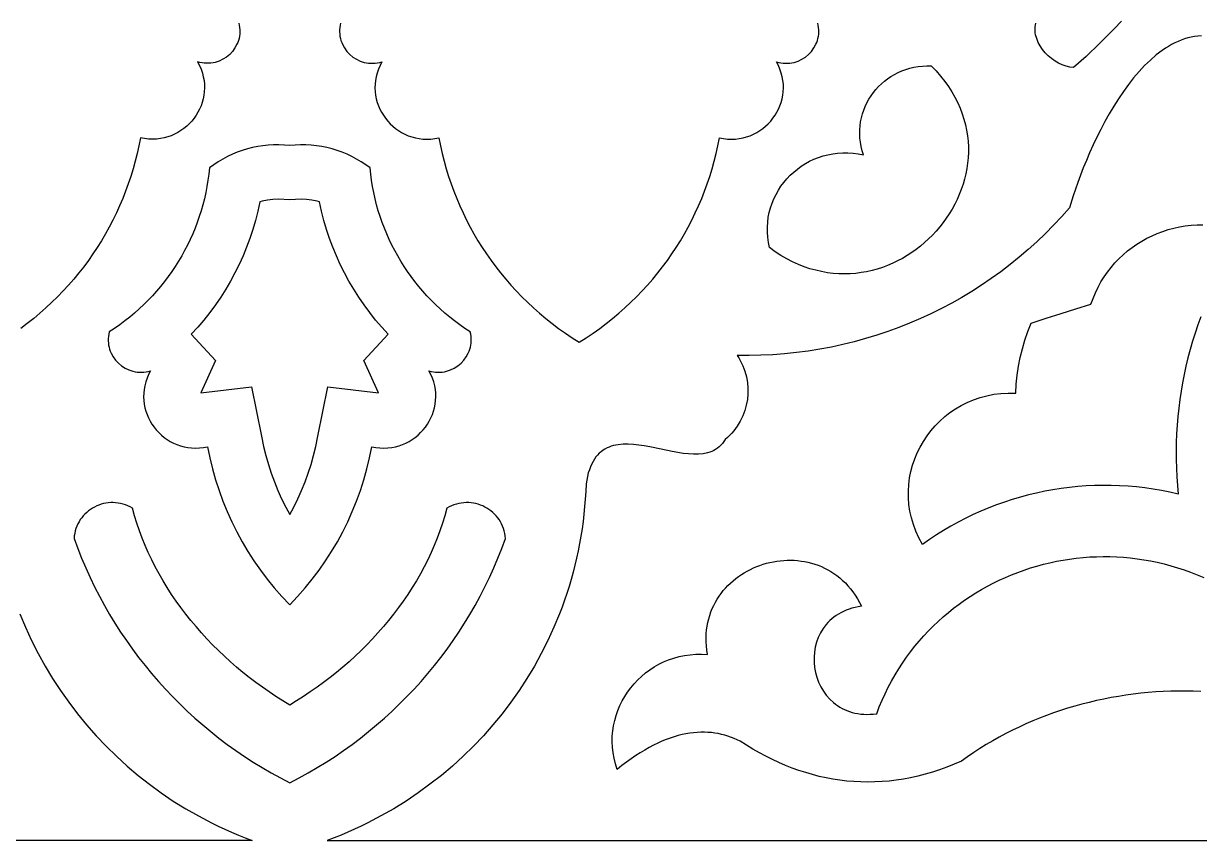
# Model space of a CAD drawing. Extents: x 50 to 3710, y -977 to -877.
# Drawn here: x 306.1 to 371.2, y -977.1 to -931.9 of the extents above; entities that cross this region are included whole.
import ezdxf

# ---------------------------------------------------------------- set-up
doc = ezdxf.new("R2010")
doc.units = 0
doc.layers.add('LAYER_1', color=18, linetype='CONTINUOUS')

msp = doc.modelspace()

# ---------------------------------------------------------------- linework, layer by layer
at = {"layer": 'LAYER_1'}
for points in [[(318.033, -931.876), (318.061, -932.002), (318.08, -932.127), (318.089, -932.251), (318.09, -932.373), (318.083, -932.493), (318.067, -932.611), (318.044, -932.726), (318.013, -932.839), (317.975, -932.949), (317.929, -933.055), (317.819, -933.257), (317.684, -933.443), (317.527, -933.61), (317.35, -933.757), (317.155, -933.881), (316.945, -933.98), (316.835, -934.019), (316.722, -934.052), (316.607, -934.077), (316.489, -934.094), (316.368, -934.104), (316.246, -934.106), (316.123, -934.099), (315.998, -934.084), (315.872, -934.06), (315.745, -934.026), (315.853, -934.23), (315.943, -934.436), (316.015, -934.643), (316.069, -934.851), (316.107, -935.058), (316.128, -935.265), (316.134, -935.47), (316.124, -935.673), (316.099, -935.873), (316.06, -936.07), (316.008, -936.263), (315.942, -936.451), (315.863, -936.634), (315.771, -936.811), (315.668, -936.981), (315.554, -937.144), (315.429, -937.299), (315.293, -937.445), (315.148, -937.582), (314.993, -937.71), (314.83, -937.826), (314.658, -937.932), (314.478, -938.026), (314.291, -938.107), (314.097, -938.175), (313.897, -938.229), (313.691, -938.269), (313.479, -938.294), (313.263, -938.303), (313.043, -938.296), (312.818, -938.271), (312.591, -938.229), (312.506, -938.662), (312.41, -939.091), (312.303, -939.517), (312.186, -939.939), (312.057, -940.357), (311.919, -940.771), (311.769, -941.18), (311.609, -941.585), (311.439, -941.986), (311.258, -942.382), (311.067, -942.772), (310.866, -943.158), (310.655, -943.538), (310.433, -943.913), (310.202, -944.282), (309.961, -944.646), (309.71, -945.003), (309.45, -945.354), (309.18, -945.699), (308.9, -946.037), (308.611, -946.369), (308.313, -946.694), (308.005, -947.012), (307.688, -947.322), (307.362, -947.625), (307.027, -947.921), (306.683, -948.209), (306.331, -948.489), (305.969, -948.761)], [(323.666, -931.876), (323.638, -932.002), (323.619, -932.127), (323.609, -932.251), (323.608, -932.373), (323.616, -932.493), (323.631, -932.611), (323.655, -932.726), (323.686, -932.839), (323.724, -932.949), (323.769, -933.055), (323.88, -933.257), (324.015, -933.443), (324.172, -933.61), (324.349, -933.757), (324.543, -933.881), (324.753, -933.98), (324.863, -934.019), (324.976, -934.052), (325.092, -934.077), (325.21, -934.094), (325.331, -934.104), (325.453, -934.106), (325.576, -934.099), (325.701, -934.084), (325.827, -934.06), (325.953, -934.026), (325.846, -934.23), (325.756, -934.436), (325.684, -934.643), (325.63, -934.851), (325.592, -935.058), (325.57, -935.265), (325.565, -935.47), (325.575, -935.673), (325.599, -935.873), (325.638, -936.07), (325.691, -936.263), (325.757, -936.451), (325.836, -936.634), (325.927, -936.811), (326.03, -936.981), (326.145, -937.144), (326.27, -937.299), (326.406, -937.445), (326.551, -937.582), (326.706, -937.71), (326.869, -937.826), (327.041, -937.932), (327.221, -938.026), (327.408, -938.107), (327.602, -938.175), (327.802, -938.229), (328.008, -938.269), (328.219, -938.294), (328.436, -938.303), (328.656, -938.296), (328.88, -938.271), (329.108, -938.229), (329.193, -938.662), (329.289, -939.091), (329.395, -939.517), (329.513, -939.939), (329.641, -940.357), (329.78, -940.771), (329.93, -941.18), (330.09, -941.585), (330.26, -941.986), (330.441, -942.382), (330.632, -942.772), (330.833, -943.158), (331.044, -943.538), (331.265, -943.913), (331.497, -944.282), (331.738, -944.646), (331.988, -945.003), (332.249, -945.354), (332.519, -945.699), (332.799, -946.037), (333.088, -946.369), (333.386, -946.694), (333.694, -947.012), (334.01, -947.322), (334.336, -947.625), (334.671, -947.921), (335.015, -948.209), (335.368, -948.489), (335.73, -948.761), (336.1, -949.025), (336.479, -949.28), (336.866, -949.527), (337.254, -949.28), (337.633, -949.025), (338.003, -948.761), (338.365, -948.489), (338.717, -948.209), (339.061, -947.921), (339.396, -947.625), (339.722, -947.322), (340.039, -947.012), (340.347, -946.694), (340.645, -946.369), (340.934, -946.037), (341.214, -945.699), (341.484, -945.354), (341.744, -945.003), (341.995, -944.646), (342.236, -944.282), (342.467, -943.913), (342.689, -943.538), (342.9, -943.158), (343.101, -942.772), (343.292, -942.382), (343.473, -941.986), (343.643, -941.585), (343.803, -941.18), (343.953, -940.771), (344.091, -940.357), (344.22, -939.939), (344.337, -939.517), (344.444, -939.091), (344.54, -938.662), (344.624, -938.229), (344.852, -938.271), (345.077, -938.296), (345.297, -938.303), (345.513, -938.294), (345.725, -938.269), (345.931, -938.229), (346.131, -938.175), (346.325, -938.107), (346.512, -938.026), (346.692, -937.932), (346.863, -937.826), (347.027, -937.71), (347.182, -937.582), (347.327, -937.445), (347.463, -937.299), (347.588, -937.144), (347.702, -936.981), (347.805, -936.811), (347.897, -936.634), (347.976, -936.451), (348.042, -936.263), (348.094, -936.07), (348.133, -935.873), (348.158, -935.673), (348.168, -935.47), (348.162, -935.265), (348.141, -935.058), (348.103, -934.851), (348.049, -934.643), (347.977, -934.436), (347.887, -934.23), (347.779, -934.026), (347.906, -934.06), (348.032, -934.084), (348.156, -934.099), (348.28, -934.106), (348.402, -934.104), (348.522, -934.094), (348.641, -934.077), (348.756, -934.052), (348.869, -934.019), (348.979, -933.98), (349.189, -933.881), (349.384, -933.757), (349.561, -933.61), (349.718, -933.443), (349.853, -933.257), (349.963, -933.055), (350.009, -932.949), (350.047, -932.839), (350.078, -932.726), (350.101, -932.611), (350.117, -932.493), (350.124, -932.373), (350.123, -932.251), (350.114, -932.127), (350.095, -932.002), (350.067, -931.876)], [(366.866, -931.77), (366.466, -932.195), (366.066, -932.606), (365.67, -933), (364.91, -933.724), (364.223, -934.341), (364.016, -934.319), (363.807, -934.27), (363.598, -934.196), (363.393, -934.099), (363.193, -933.981), (363.002, -933.844), (362.822, -933.69), (362.656, -933.521), (362.506, -933.34), (362.375, -933.147), (362.266, -932.946), (362.181, -932.738), (362.122, -932.525), (362.104, -932.417), (362.093, -932.309), (362.09, -932.2), (362.095, -932.092), (362.11, -931.984), (362.133, -931.876)], [(371.296, -932.588), (371.105, -932.601), (370.916, -932.624), (370.729, -932.659), (370.544, -932.703), (370.36, -932.757), (370.178, -932.821), (369.999, -932.895), (369.821, -932.977), (369.645, -933.068), (369.47, -933.168), (369.298, -933.276), (369.128, -933.392), (368.794, -933.645), (368.468, -933.927), (368.151, -934.234), (367.843, -934.564), (367.544, -934.916), (367.255, -935.285), (366.975, -935.671), (366.704, -936.07), (366.444, -936.481), (366.195, -936.9), (365.955, -937.326), (365.727, -937.757), (365.51, -938.189), (365.304, -938.62), (365.109, -939.049), (364.927, -939.472), (364.756, -939.888), (364.452, -940.687), (364.198, -941.427), (363.998, -942.088), (363.564, -942.58), (363.118, -943.058), (362.659, -943.522), (362.188, -943.972), (361.706, -944.408), (361.213, -944.83), (360.709, -945.237), (360.195, -945.629), (359.67, -946.007), (359.135, -946.37), (358.592, -946.718), (358.039, -947.05), (357.477, -947.367), (356.907, -947.669), (356.328, -947.955), (355.742, -948.225), (355.149, -948.479), (354.549, -948.716), (353.942, -948.938), (353.328, -949.143), (352.709, -949.331), (352.084, -949.502), (351.454, -949.657), (350.819, -949.794), (350.179, -949.914), (349.535, -950.017), (348.887, -950.102), (348.235, -950.169), (347.581, -950.219), (346.923, -950.25), (346.263, -950.263), (345.601, -950.258), (345.691, -950.397), (345.773, -950.54), (345.849, -950.685), (345.917, -950.832), (346.031, -951.133), (346.116, -951.44), (346.172, -951.752), (346.2, -952.067), (346.2, -952.382), (346.171, -952.695), (346.114, -953.005), (346.029, -953.309), (345.916, -953.606), (345.776, -953.893), (345.609, -954.169), (345.515, -954.302), (345.414, -954.431), (345.306, -954.557), (345.192, -954.678), (345.071, -954.795), (344.944, -954.907), (344.869, -955.025), (344.788, -955.132), (344.702, -955.228), (344.611, -955.315), (344.515, -955.392), (344.415, -955.46), (344.309, -955.519), (344.2, -955.57), (344.086, -955.613), (343.968, -955.649), (343.721, -955.698), (343.461, -955.723), (343.189, -955.725), (342.907, -955.708), (342.616, -955.675), (342.318, -955.629), (342.014, -955.574), (341.397, -955.448), (340.777, -955.322), (340.47, -955.267), (340.167, -955.221), (339.869, -955.188), (339.579, -955.172), (339.298, -955.174), (339.027, -955.198), (338.768, -955.248), (338.644, -955.284), (338.523, -955.327), (338.406, -955.378), (338.293, -955.437), (338.185, -955.505), (338.08, -955.583), (337.98, -955.669), (337.885, -955.766), (337.796, -955.873), (337.711, -955.991), (337.631, -956.12), (337.558, -956.26), (337.49, -956.413), (337.428, -956.578), (337.372, -956.755), (337.322, -956.946), (337.28, -957.15), (337.244, -957.368), (337.227, -957.787), (337.202, -958.204), (337.169, -958.619), (337.129, -959.031), (337.08, -959.442), (337.024, -959.851), (336.96, -960.257), (336.889, -960.661), (336.81, -961.063), (336.724, -961.462), (336.63, -961.858), (336.529, -962.252), (336.42, -962.643), (336.305, -963.031), (336.182, -963.416), (336.053, -963.798), (335.916, -964.177), (335.773, -964.553), (335.465, -965.295), (335.131, -966.024), (334.771, -966.738), (334.385, -967.438), (333.974, -968.122), (333.539, -968.79), (333.079, -969.442), (332.597, -970.076), (332.091, -970.692), (331.563, -971.29), (331.013, -971.868), (330.442, -972.427), (329.85, -972.965), (329.239, -973.482), (328.608, -973.977), (327.957, -974.45), (327.289, -974.9), (326.602, -975.326), (325.899, -975.728), (325.178, -976.106), (324.812, -976.285), (324.441, -976.457), (324.067, -976.623), (323.689, -976.783), (323.307, -976.936), (322.922, -977.082), (388.635, -977.082)], [(371.257, -948.131), (371.096, -948.576), (370.944, -949.024), (370.803, -949.476), (370.671, -949.93), (370.55, -950.387), (370.439, -950.846), (370.338, -951.308), (370.247, -951.771), (370.166, -952.237), (370.096, -952.705), (370.036, -953.174), (369.986, -953.645), (369.947, -954.117), (369.918, -954.591), (369.9, -955.065), (369.892, -955.54), (369.894, -956.016), (369.908, -956.492), (369.932, -956.969), (369.966, -957.446), (370.012, -957.923), (369.551, -957.819), (369.089, -957.728), (368.626, -957.649), (368.162, -957.584), (367.698, -957.531), (367.233, -957.491), (366.768, -957.463), (366.303, -957.448), (365.839, -957.445), (365.375, -957.455), (364.913, -957.477), (364.451, -957.511), (363.991, -957.558), (363.533, -957.617), (363.076, -957.688), (362.622, -957.771), (362.17, -957.867), (361.721, -957.974), (361.275, -958.093), (360.832, -958.225), (360.392, -958.368), (359.956, -958.523), (359.525, -958.689), (359.097, -958.868), (358.674, -959.058), (358.256, -959.26), (357.842, -959.473), (357.434, -959.698), (357.032, -959.934), (356.635, -960.182), (356.244, -960.441), (355.86, -960.711), (355.663, -960.351), (355.496, -959.986), (355.358, -959.617), (355.248, -959.247), (355.166, -958.875), (355.112, -958.502), (355.084, -958.131), (355.081, -957.762), (355.104, -957.396), (355.151, -957.035), (355.223, -956.678), (355.317, -956.328), (355.433, -955.986), (355.572, -955.652), (355.731, -955.327), (355.911, -955.014), (356.111, -954.712), (356.33, -954.423), (356.567, -954.148), (356.822, -953.889), (357.094, -953.645), (357.382, -953.419), (357.686, -953.211), (358.005, -953.023), (358.339, -952.855), (358.686, -952.708), (359.047, -952.585), (359.42, -952.485), (359.804, -952.41), (360.199, -952.361), (360.605, -952.339), (361.021, -952.345), (361.05, -951.847), (361.102, -951.352), (361.176, -950.86), (361.272, -950.371), (361.39, -949.888), (361.531, -949.41), (361.693, -948.938), (361.876, -948.473), (362.699, -948.2), (363.525, -947.934), (364.353, -947.675), (365.183, -947.424), (365.298, -947.102), (365.428, -946.79), (365.574, -946.489), (365.734, -946.198), (365.907, -945.918), (366.094, -945.65), (366.293, -945.392), (366.505, -945.147), (366.728, -944.914), (366.962, -944.692), (367.206, -944.484), (367.46, -944.288), (367.723, -944.105), (367.995, -943.936), (368.274, -943.781), (368.561, -943.639), (368.855, -943.511), (369.155, -943.398), (369.46, -943.3), (369.77, -943.217), (370.085, -943.149), (370.404, -943.096), (370.726, -943.06), (371.051, -943.039), (371.378, -943.035)], [(371.255, -968.835), (370.839, -968.822), (370.424, -968.817), (370.008, -968.819), (369.593, -968.829), (369.178, -968.846), (368.763, -968.871), (368.35, -968.904), (367.937, -968.945), (367.526, -968.993), (367.115, -969.049), (366.706, -969.113), (366.299, -969.184), (365.893, -969.263), (365.489, -969.35), (365.086, -969.444), (364.686, -969.546), (364.289, -969.656), (363.893, -969.773), (363.5, -969.898), (363.11, -970.031), (362.723, -970.171), (362.339, -970.319), (361.958, -970.475), (361.58, -970.639), (361.206, -970.81), (360.835, -970.988), (360.468, -971.175), (360.106, -971.369), (359.747, -971.571), (359.392, -971.78), (359.042, -971.997), (358.696, -972.222), (358.355, -972.455), (358.019, -972.695), (357.614, -972.869), (357.211, -973.028), (356.808, -973.173), (356.406, -973.304), (356.005, -973.421), (355.604, -973.523), (355.206, -973.611), (354.808, -973.686), (354.411, -973.747), (354.016, -973.794), (353.622, -973.827), (353.23, -973.847), (352.839, -973.854), (352.45, -973.847), (352.062, -973.827), (351.676, -973.795), (351.291, -973.749), (350.909, -973.691), (350.528, -973.62), (350.149, -973.536), (349.773, -973.44), (349.398, -973.332), (349.025, -973.211), (348.655, -973.078), (348.287, -972.933), (347.921, -972.777), (347.557, -972.608), (347.196, -972.428), (346.838, -972.236), (346.482, -972.033), (346.128, -971.818), (345.778, -971.593), (345.444, -971.44), (345.099, -971.313), (344.922, -971.259), (344.742, -971.213), (344.559, -971.174), (344.373, -971.142), (344.184, -971.118), (343.992, -971.102), (343.797, -971.094), (343.598, -971.095), (343.397, -971.104), (343.192, -971.121), (342.985, -971.147), (342.774, -971.183), (342.56, -971.228), (342.343, -971.282), (342.123, -971.346), (341.9, -971.42), (341.673, -971.503), (341.443, -971.598), (341.21, -971.702), (340.974, -971.818), (340.735, -971.944), (340.492, -972.081), (340.246, -972.23), (339.997, -972.39), (339.744, -972.562), (339.488, -972.746), (339.229, -972.941), (338.966, -973.15), (338.87, -972.842), (338.794, -972.536), (338.74, -972.23), (338.707, -971.925), (338.693, -971.623), (338.7, -971.323), (338.725, -971.028), (338.768, -970.736), (338.83, -970.45), (338.909, -970.169), (339.005, -969.894), (339.117, -969.626), (339.245, -969.366), (339.388, -969.115), (339.546, -968.872), (339.718, -968.639), (339.903, -968.417), (340.102, -968.206), (340.313, -968.006), (340.537, -967.819), (340.772, -967.645), (341.018, -967.485), (341.274, -967.339), (341.54, -967.209), (341.816, -967.094), (342.1, -966.996), (342.393, -966.915), (342.693, -966.852), (343.001, -966.808), (343.315, -966.783), (343.635, -966.778), (343.961, -966.793), (343.926, -966.557), (343.902, -966.324), (343.89, -966.097), (343.888, -965.873), (343.897, -965.655), (343.917, -965.441), (343.946, -965.231), (343.985, -965.027), (344.033, -964.827), (344.09, -964.632), (344.156, -964.443), (344.231, -964.259), (344.314, -964.08), (344.404, -963.906), (344.503, -963.738), (344.608, -963.575), (344.721, -963.418), (344.84, -963.267), (344.966, -963.122), (345.098, -962.982), (345.236, -962.849), (345.379, -962.722), (345.527, -962.601), (345.681, -962.486), (345.839, -962.378), (346.002, -962.276), (346.168, -962.181), (346.339, -962.092), (346.512, -962.01), (346.689, -961.936), (346.869, -961.868), (347.052, -961.807), (347.237, -961.753), (347.423, -961.706), (347.612, -961.667), (347.802, -961.635), (347.993, -961.611), (348.185, -961.594), (348.377, -961.585), (348.57, -961.584), (348.762, -961.59), (348.954, -961.605), (349.146, -961.628), (349.336, -961.658), (349.526, -961.697), (349.713, -961.745), (349.899, -961.801), (350.083, -961.865), (350.265, -961.938), (350.443, -962.019), (350.619, -962.11), (350.791, -962.209), (350.96, -962.317), (351.125, -962.435), (351.286, -962.561), (351.442, -962.697), (351.593, -962.842), (351.739, -962.997), (351.88, -963.161), (352.016, -963.334), (352.145, -963.518), (352.268, -963.711), (352.384, -963.914), (352.494, -964.127), (352.309, -964.157), (352.131, -964.194), (351.96, -964.239), (351.796, -964.29), (351.639, -964.349), (351.489, -964.414), (351.346, -964.485), (351.209, -964.562), (351.08, -964.645), (350.957, -964.734), (350.841, -964.828), (350.732, -964.926), (350.629, -965.029), (350.533, -965.137), (350.361, -965.364), (350.214, -965.606), (350.094, -965.859), (349.998, -966.122), (349.928, -966.393), (349.883, -966.67), (349.862, -966.95), (349.865, -967.231), (349.892, -967.511), (349.943, -967.788), (350.017, -968.059), (350.114, -968.323), (350.234, -968.577), (350.376, -968.819), (350.54, -969.047), (350.726, -969.259), (350.933, -969.452), (351.045, -969.541), (351.161, -969.625), (351.283, -969.703), (351.411, -969.775), (351.543, -969.841), (351.68, -969.9), (351.823, -969.952), (351.97, -969.998), (352.123, -970.036), (352.28, -970.066), (352.443, -970.089), (352.61, -970.103), (352.782, -970.109), (352.959, -970.106), (353.14, -970.095), (353.326, -970.074), (353.472, -969.697), (353.627, -969.327), (353.793, -968.965), (353.967, -968.611), (354.151, -968.264), (354.345, -967.924), (354.547, -967.592), (354.758, -967.269), (354.977, -966.953), (355.204, -966.644), (355.44, -966.344), (355.683, -966.052), (355.934, -965.768), (356.192, -965.493), (356.457, -965.225), (356.729, -964.966), (357.008, -964.715), (357.293, -964.473), (357.584, -964.239), (357.882, -964.014), (358.185, -963.798), (358.493, -963.59), (358.807, -963.392), (359.126, -963.202), (359.45, -963.021), (359.779, -962.849), (360.112, -962.687), (360.449, -962.533), (360.791, -962.389), (361.136, -962.254), (361.484, -962.128), (361.836, -962.012), (362.191, -961.906), (362.549, -961.809), (362.909, -961.722), (363.272, -961.644), (363.637, -961.577), (364.004, -961.519), (364.373, -961.471), (364.744, -961.433), (365.115, -961.405), (365.488, -961.388), (365.862, -961.381), (366.236, -961.384), (366.611, -961.397), (366.986, -961.421), (367.36, -961.455), (367.735, -961.5), (368.109, -961.556), (368.483, -961.622), (368.855, -961.699), (369.227, -961.788), (369.597, -961.886), (369.965, -961.996), (370.332, -962.118), (370.696, -962.25), (371.059, -962.393), (371.419, -962.548)], [(305.926, -964.553), (306.233, -965.295), (306.567, -966.024), (306.928, -966.738), (307.313, -967.438), (307.724, -968.122), (308.16, -968.79), (308.619, -969.442), (309.102, -970.076), (309.608, -970.692), (310.136, -971.29), (310.686, -971.868), (311.257, -972.427), (311.848, -972.965), (312.46, -973.482), (313.091, -973.977), (313.741, -974.45), (314.41, -974.9), (315.096, -975.326), (315.8, -975.728), (316.521, -976.106), (316.887, -976.285), (317.257, -976.457), (317.632, -976.623), (318.01, -976.783), (318.391, -976.936), (318.777, -977.082), (253.064, -977.082)]]:
    msp.add_lwpolyline(points, dxfattribs=at)
for points in [[(347.398, -944.298), (347.338, -944.009), (347.298, -943.723), (347.278, -943.44), (347.277, -943.161), (347.295, -942.886), (347.33, -942.615), (347.383, -942.35), (347.453, -942.09), (347.539, -941.838), (347.64, -941.592), (347.757, -941.354), (347.888, -941.124), (348.032, -940.903), (348.19, -940.692), (348.36, -940.49), (348.543, -940.299), (348.736, -940.12), (348.941, -939.952), (349.155, -939.796), (349.38, -939.654), (349.613, -939.525), (349.854, -939.41), (350.104, -939.311), (350.36, -939.226), (350.624, -939.157), (350.893, -939.105), (351.167, -939.07), (351.447, -939.052), (351.731, -939.053), (352.018, -939.073), (352.308, -939.112), (352.601, -939.172), (352.526, -938.938), (352.468, -938.705), (352.426, -938.472), (352.399, -938.241), (352.387, -938.01), (352.39, -937.782), (352.407, -937.557), (352.438, -937.334), (352.483, -937.115), (352.541, -936.901), (352.611, -936.69), (352.694, -936.485), (352.789, -936.286), (352.896, -936.093), (353.013, -935.906), (353.142, -935.727), (353.281, -935.555), (353.43, -935.391), (353.588, -935.237), (353.756, -935.091), (353.932, -934.955), (354.117, -934.83), (354.31, -934.715), (354.511, -934.611), (354.719, -934.52), (354.934, -934.44), (355.156, -934.373), (355.383, -934.32), (355.617, -934.281), (355.855, -934.256), (356.099, -934.245), (356.347, -934.25), (356.615, -934.53), (356.862, -934.814), (357.09, -935.102), (357.298, -935.394), (357.487, -935.689), (357.657, -935.986), (357.809, -936.286), (357.942, -936.588), (358.058, -936.891), (358.156, -937.196), (358.237, -937.501), (358.302, -937.806), (358.349, -938.112), (358.381, -938.417), (358.398, -938.721), (358.399, -939.025), (358.385, -939.326), (358.356, -939.625), (358.313, -939.922), (358.256, -940.216), (358.186, -940.507), (358.103, -940.795), (358.006, -941.078), (357.897, -941.357), (357.777, -941.631), (357.644, -941.899), (357.5, -942.162), (357.345, -942.42), (357.179, -942.67), (357.003, -942.914), (356.817, -943.151), (356.621, -943.38), (356.416, -943.601), (356.202, -943.813), (355.979, -944.017), (355.749, -944.212), (355.51, -944.397), (355.264, -944.571), (355.011, -944.736), (354.751, -944.89), (354.484, -945.032), (354.212, -945.163), (353.933, -945.282), (353.65, -945.388), (353.361, -945.482), (353.068, -945.562), (352.77, -945.629), (352.469, -945.682), (352.164, -945.721), (351.855, -945.744), (351.544, -945.753), (351.23, -945.745), (350.914, -945.722), (350.597, -945.683), (350.278, -945.626), (349.957, -945.553), (349.636, -945.462), (349.315, -945.353), (348.993, -945.225), (348.672, -945.079), (348.352, -944.913), (348.032, -944.728), (347.714, -944.523)], [(320.849, -964.047), (321.284, -963.59), (321.7, -963.118), (322.097, -962.633), (322.474, -962.134), (322.832, -961.623), (323.169, -961.1), (323.486, -960.565), (323.783, -960.019), (324.059, -959.462), (324.314, -958.896), (324.548, -958.319), (324.761, -957.734), (324.951, -957.14), (325.12, -956.537), (325.267, -955.927), (325.392, -955.31), (325.619, -955.352), (325.844, -955.377), (326.064, -955.384), (326.281, -955.375), (326.492, -955.35), (326.698, -955.31), (326.898, -955.256), (327.092, -955.188), (327.279, -955.107), (327.459, -955.013), (327.631, -954.907), (327.794, -954.791), (327.949, -954.663), (328.094, -954.526), (328.23, -954.38), (328.355, -954.225), (328.47, -954.062), (328.573, -953.892), (328.664, -953.715), (328.743, -953.532), (328.809, -953.344), (328.862, -953.151), (328.901, -952.954), (328.925, -952.754), (328.935, -952.551), (328.929, -952.346), (328.908, -952.139), (328.87, -951.932), (328.816, -951.724), (328.744, -951.517), (328.654, -951.311), (328.546, -951.107), (328.673, -951.141), (328.799, -951.165), (328.924, -951.18), (329.047, -951.187), (329.169, -951.185), (329.29, -951.176), (329.408, -951.158), (329.523, -951.133), (329.637, -951.1), (329.747, -951.061), (329.957, -950.962), (330.151, -950.838), (330.328, -950.691), (330.485, -950.524), (330.62, -950.338), (330.731, -950.136), (330.776, -950.03), (330.814, -949.92), (330.845, -949.807), (330.868, -949.692), (330.884, -949.574), (330.892, -949.454), (330.891, -949.332), (330.881, -949.208), (330.862, -949.083), (330.834, -948.957), (330.541, -948.764), (330.254, -948.563), (329.974, -948.355), (329.701, -948.139), (329.434, -947.916), (329.175, -947.687), (328.924, -947.451), (328.679, -947.208), (328.442, -946.959), (328.212, -946.704), (327.991, -946.443), (327.777, -946.175), (327.57, -945.903), (327.372, -945.625), (327.182, -945.341), (327, -945.053), (326.827, -944.759), (326.661, -944.461), (326.505, -944.158), (326.357, -943.851), (326.217, -943.54), (326.087, -943.224), (325.966, -942.905), (325.853, -942.582), (325.75, -942.255), (325.656, -941.926), (325.571, -941.593), (325.496, -941.257), (325.431, -940.918), (325.375, -940.576), (325.329, -940.233), (325.294, -939.887), (325.053, -939.711), (324.805, -939.548), (324.55, -939.398), (324.289, -939.26), (324.022, -939.135), (323.75, -939.024), (323.473, -938.925), (323.192, -938.84), (322.907, -938.768), (322.619, -938.709), (322.328, -938.665), (322.035, -938.634), (321.74, -938.616), (321.444, -938.613), (321.147, -938.624), (320.849, -938.649), (320.552, -938.624), (320.255, -938.613), (319.959, -938.616), (319.664, -938.634), (319.371, -938.665), (319.08, -938.709), (318.792, -938.768), (318.507, -938.84), (318.226, -938.925), (317.949, -939.024), (317.677, -939.135), (317.41, -939.26), (317.149, -939.398), (316.894, -939.548), (316.646, -939.711), (316.405, -939.887), (316.369, -940.233), (316.323, -940.576), (316.268, -940.918), (316.202, -941.257), (316.127, -941.593), (316.043, -941.926), (315.949, -942.255), (315.846, -942.582), (315.733, -942.905), (315.612, -943.224), (315.481, -943.54), (315.342, -943.851), (315.194, -944.158), (315.037, -944.461), (314.872, -944.759), (314.699, -945.053), (314.517, -945.341), (314.327, -945.625), (314.128, -945.903), (313.922, -946.175), (313.708, -946.443), (313.486, -946.704), (313.257, -946.959), (313.02, -947.208), (312.775, -947.451), (312.523, -947.687), (312.264, -947.916), (311.998, -948.139), (311.725, -948.355), (311.445, -948.563), (311.158, -948.764), (310.864, -948.957), (310.836, -949.083), (310.818, -949.208), (310.808, -949.332), (310.807, -949.454), (310.815, -949.574), (310.83, -949.692), (310.854, -949.807), (310.885, -949.92), (310.923, -950.03), (310.968, -950.136), (311.079, -950.338), (311.213, -950.524), (311.371, -950.691), (311.548, -950.838), (311.742, -950.962), (311.952, -951.061), (312.062, -951.1), (312.175, -951.133), (312.291, -951.158), (312.409, -951.176), (312.529, -951.185), (312.651, -951.187), (312.775, -951.18), (312.9, -951.165), (313.026, -951.141), (313.152, -951.107), (313.044, -951.311), (312.955, -951.517), (312.883, -951.724), (312.828, -951.932), (312.791, -952.139), (312.769, -952.346), (312.764, -952.551), (312.774, -952.754), (312.798, -952.954), (312.837, -953.151), (312.89, -953.344), (312.956, -953.532), (313.035, -953.715), (313.126, -953.892), (313.229, -954.062), (313.344, -954.225), (313.469, -954.38), (313.604, -954.526), (313.75, -954.663), (313.905, -954.791), (314.068, -954.907), (314.24, -955.013), (314.42, -955.107), (314.607, -955.188), (314.801, -955.256), (315.001, -955.31), (315.207, -955.35), (315.418, -955.375), (315.634, -955.384), (315.855, -955.377), (316.079, -955.352), (316.307, -955.31), (316.432, -955.927), (316.578, -956.537), (316.747, -957.14), (316.938, -957.734), (317.151, -958.319), (317.385, -958.896), (317.64, -959.462), (317.916, -960.019), (318.212, -960.565), (318.53, -961.1), (318.867, -961.623), (319.224, -962.134), (319.602, -962.633), (319.998, -963.118), (320.414, -963.59)], [(320.849, -959.06), (321.072, -958.652), (321.299, -958.196), (321.508, -957.73), (321.7, -957.257), (321.875, -956.776), (322.031, -956.287), (322.171, -955.791), (322.292, -955.288), (322.405, -954.725), (322.957, -951.989), (325.767, -952.333), (324.953, -950.541), (326.294, -949.089), (325.939, -948.7), (325.599, -948.3), (325.274, -947.889), (324.964, -947.468), (324.669, -947.038), (324.39, -946.598), (324.127, -946.149), (323.879, -945.691), (323.647, -945.226), (323.432, -944.753), (323.234, -944.272), (323.052, -943.784), (322.887, -943.29), (322.739, -942.79), (322.609, -942.285), (322.496, -941.774), (322.364, -941.73), (322.076, -941.665), (321.782, -941.627), (321.485, -941.616), (320.849, -941.655), (320.214, -941.616), (319.917, -941.627), (319.623, -941.665), (319.334, -941.73), (319.203, -941.774), (319.09, -942.285), (318.96, -942.79), (318.812, -943.29), (318.647, -943.784), (318.465, -944.272), (318.267, -944.753), (318.051, -945.226), (317.82, -945.691), (317.572, -946.149), (317.309, -946.598), (317.029, -947.038), (316.735, -947.468), (316.425, -947.889), (316.1, -948.3), (315.76, -948.7), (315.405, -949.089), (316.746, -950.541), (315.931, -952.333), (318.741, -951.989), (319.293, -954.725), (319.407, -955.288), (319.528, -955.791), (319.667, -956.287), (319.824, -956.776), (319.999, -957.257), (320.191, -957.73), (320.4, -958.196), (320.627, -958.652)], [(320.849, -973.893), (321.366, -973.623), (321.876, -973.342), (322.377, -973.049), (322.871, -972.745), (323.357, -972.43), (323.834, -972.104), (324.303, -971.768), (324.763, -971.421), (325.215, -971.063), (325.657, -970.696), (326.091, -970.318), (326.515, -969.931), (326.93, -969.534), (327.335, -969.128), (327.73, -968.712), (328.115, -968.287), (328.49, -967.853), (328.855, -967.411), (329.209, -966.959), (329.553, -966.5), (329.886, -966.032), (330.208, -965.556), (330.518, -965.072), (330.817, -964.581), (331.105, -964.082), (331.381, -963.575), (331.645, -963.062), (331.897, -962.541), (332.137, -962.014), (332.364, -961.479), (332.579, -960.939), (332.781, -960.392), (332.769, -960.244), (332.747, -960.101), (332.716, -959.962), (332.676, -959.828), (332.627, -959.698), (332.571, -959.574), (332.506, -959.454), (332.435, -959.34), (332.357, -959.231), (332.272, -959.128), (332.181, -959.031), (332.084, -958.94), (331.982, -958.855), (331.875, -958.777), (331.763, -958.705), (331.648, -958.641), (331.528, -958.583), (331.405, -958.533), (331.279, -958.491), (331.15, -958.456), (331.02, -958.429), (330.887, -958.41), (330.753, -958.399), (330.617, -958.397), (330.481, -958.404), (330.345, -958.42), (330.208, -958.444), (330.073, -958.478), (329.937, -958.522), (329.804, -958.575), (329.671, -958.638), (329.541, -958.712), (329.429, -959.129), (329.303, -959.543), (329.164, -959.954), (329.013, -960.361), (328.849, -960.765), (328.674, -961.165), (328.486, -961.561), (328.287, -961.953), (328.077, -962.34), (327.856, -962.723), (327.625, -963.101), (327.383, -963.474), (327.131, -963.842), (326.87, -964.205), (326.599, -964.562), (326.319, -964.913), (326.031, -965.258), (325.734, -965.598), (325.428, -965.93), (325.115, -966.257), (324.794, -966.577), (324.466, -966.89), (324.131, -967.195), (323.789, -967.494), (323.441, -967.785), (323.087, -968.069), (322.727, -968.344), (322.361, -968.612), (321.99, -968.871), (321.614, -969.122), (321.234, -969.365), (320.849, -969.599), (320.465, -969.365), (320.084, -969.122), (319.709, -968.871), (319.338, -968.612), (318.972, -968.344), (318.612, -968.069), (318.258, -967.785), (317.91, -967.494), (317.568, -967.195), (317.233, -966.89), (316.905, -966.577), (316.584, -966.257), (316.271, -965.93), (315.965, -965.598), (315.668, -965.258), (315.379, -964.913), (315.1, -964.562), (314.829, -964.205), (314.567, -963.842), (314.316, -963.474), (314.074, -963.101), (313.842, -962.723), (313.621, -962.34), (313.411, -961.953), (313.212, -961.561), (313.025, -961.165), (312.849, -960.765), (312.686, -960.361), (312.534, -959.954), (312.396, -959.543), (312.27, -959.129), (312.158, -958.712), (312.027, -958.638), (311.895, -958.575), (311.761, -958.522), (311.626, -958.478), (311.49, -958.444), (311.354, -958.42), (311.218, -958.404), (311.082, -958.397), (310.946, -958.399), (310.812, -958.41), (310.679, -958.429), (310.548, -958.456), (310.42, -958.491), (310.294, -958.533), (310.171, -958.583), (310.051, -958.641), (309.935, -958.705), (309.824, -958.777), (309.717, -958.855), (309.615, -958.94), (309.518, -959.031), (309.427, -959.128), (309.342, -959.231), (309.264, -959.34), (309.192, -959.454), (309.128, -959.574), (309.072, -959.698), (309.023, -959.828), (308.983, -959.962), (308.952, -960.101), (308.93, -960.244), (308.917, -960.392), (309.12, -960.939), (309.334, -961.479), (309.562, -962.014), (309.802, -962.541), (310.054, -963.062), (310.318, -963.575), (310.594, -964.082), (310.881, -964.581), (311.181, -965.072), (311.491, -965.556), (311.813, -966.032), (312.146, -966.5), (312.489, -966.959), (312.844, -967.411), (313.208, -967.853), (313.583, -968.287), (313.969, -968.712), (314.364, -969.128), (314.769, -969.534), (315.184, -969.931), (315.608, -970.318), (316.041, -970.696), (316.484, -971.063), (316.935, -971.421), (317.396, -971.768), (317.865, -972.104), (318.342, -972.43), (318.828, -972.745), (319.321, -973.049), (319.823, -973.342), (320.332, -973.623)]]:
    msp.add_lwpolyline(points, close=True, dxfattribs=at)

doc.saveas('drawing.dxf')
